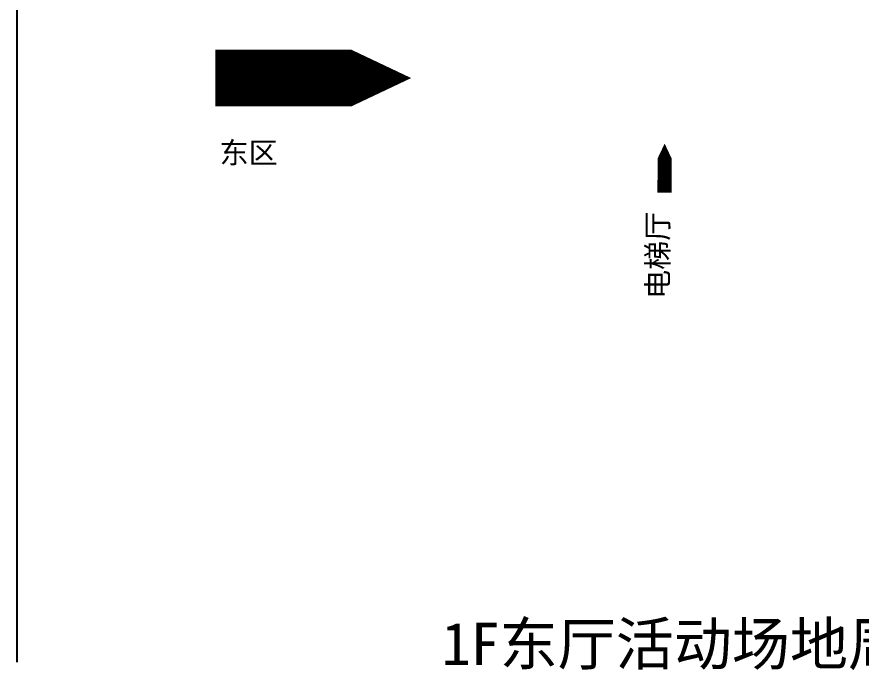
# Model space of a CAD drawing. Header units: inches. Extents: x -17552 to 36880, y -24560 to 13931.
# Drawn here: x 9664 to 24553, y -16344 to -4833 of the extents above; entities that cross this region are included whole.
import ezdxf

# ---------------------------------------------------------------- set-up
doc = ezdxf.new("R2010")
doc.units = ezdxf.units.IN
doc.header["$MEASUREMENT"] = 0
doc.styles.get("Standard").update_dxf_attribs({"font": 'arial.ttf'})

msp = doc.modelspace()

# ---------------------------------------------------------------- linework, layer by layer
msp.add_line((9663.8, 9435.7), (9663.8, -16205))
at = {"color": 240, "true_color": 0xed1f24}
for points in [[(13158.3, -5910.6, 1000, 1000, 0), (14498.8, -5910.6, 2000, 0, 0), (16610, -5910.6, 0, 0, 0)], [(21073.8, -7928.6, 250, 250, 0), (21074.2, -7593.5, 500, 0, 0), (21074.9, -7065.7, 0, 0, 0)]]:
    msp.add_lwpolyline(points, format="xyseb", dxfattribs=at)

# ---------------------------------------------------------------- texts
at = {"color": 240, "true_color": 0xed1f24, "insert": (13234.1, -7038.8), "char_height": 375, "width": 6396.416, "attachment_point": 1}
msp.add_mtext('{\\fDengXian|b1|i0|c134|p2;东区}', dxfattribs=at)
at = {"color": 240, "true_color": 0xed1f24, "insert": (20764.2, -9801.8), "char_height": 375, "width": 6396.416, "attachment_point": 1, "rotation": 90}
msp.add_mtext('{\\fDengXian|b1|i0|c134|p2;电梯厅}', dxfattribs=at)
at = {"insert": (17146.7, -15505.8), "char_height": 750, "width": 12792.831, "attachment_point": 1}
msp.add_mtext('{\\fSimSun|b0|i0|c134|p2;1F东厅活动场地周边平面图}', dxfattribs=at)

doc.saveas('drawing.dxf')
